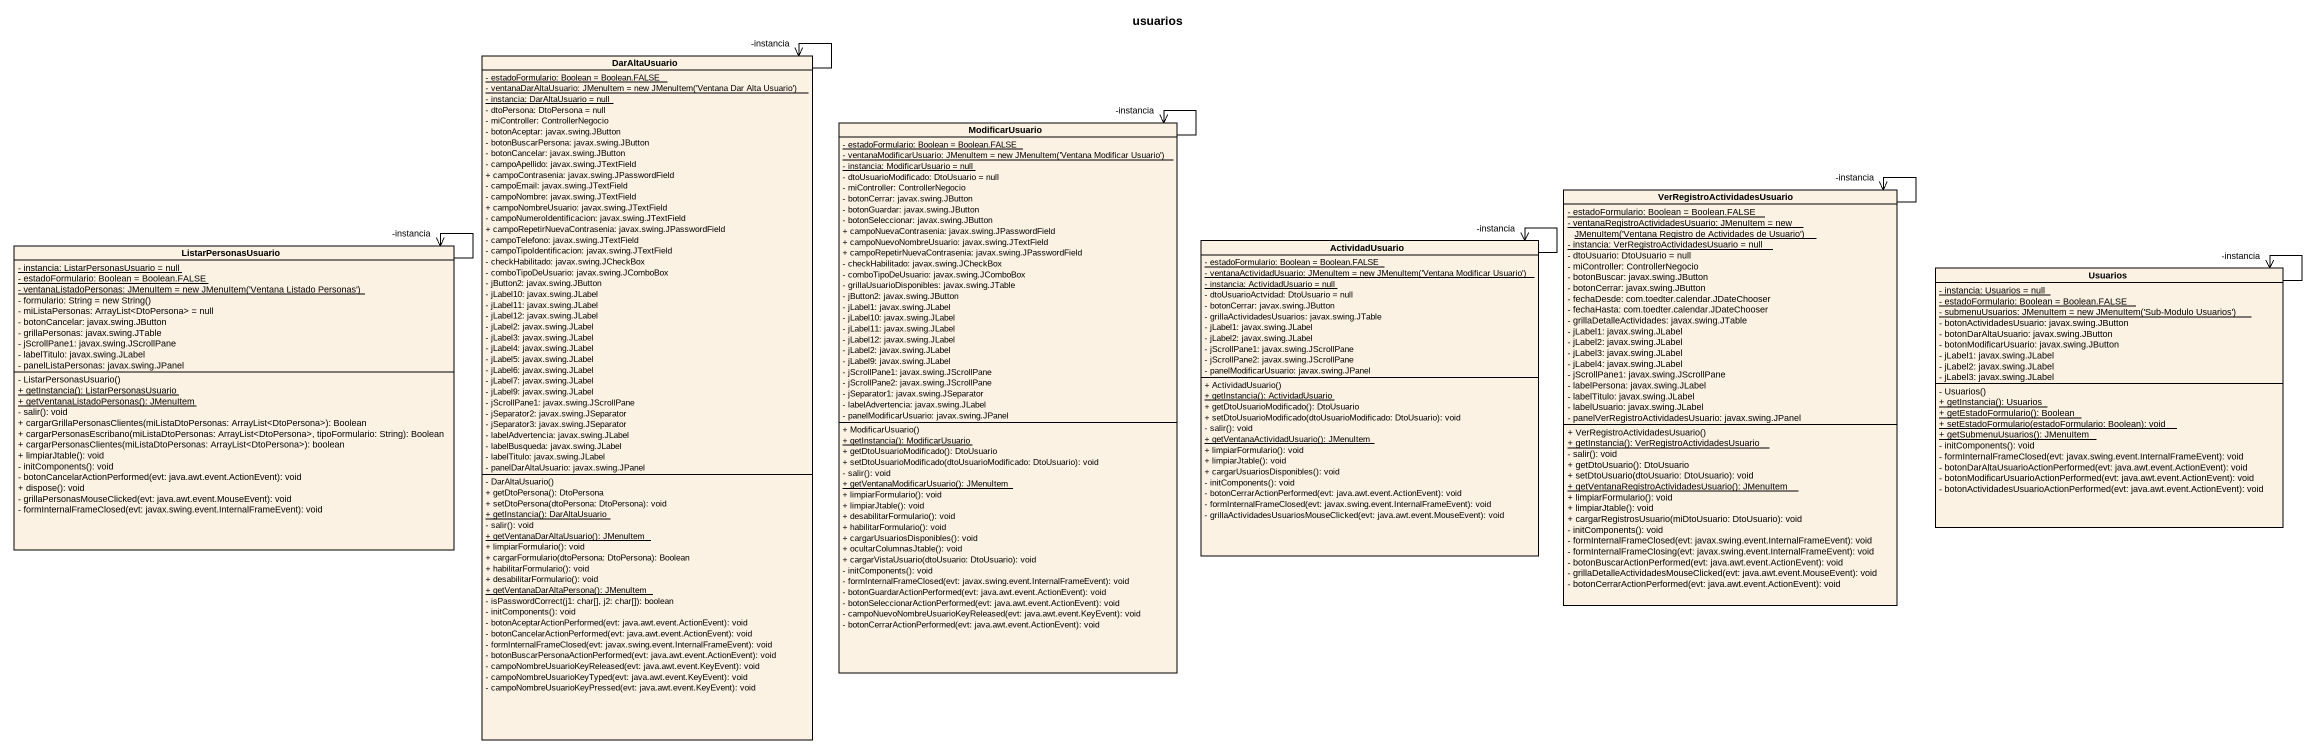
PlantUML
@startuml
title usuarios
hide circle
hide empty members
skinparam classAttributeIconSize 0
class DarAltaUsuario {
  {static} - estadoFormulario: Boolean = Boolean.FALSE
  {static} {field} - ventanaDarAltaUsuario: JMenuItem = new JMenuItem('Ventana Dar Alta Usuario')
  {static} - instancia: DarAltaUsuario = null
  - dtoPersona: DtoPersona = null
  - miController: ControllerNegocio
  - botonAceptar: javax.swing.JButton
  - botonBuscarPersona: javax.swing.JButton
  - botonCancelar: javax.swing.JButton
  - campoApellido: javax.swing.JTextField
  + campoContrasenia: javax.swing.JPasswordField
  - campoEmail: javax.swing.JTextField
  - campoNombre: javax.swing.JTextField
  + campoNombreUsuario: javax.swing.JTextField
  - campoNumeroIdentificacion: javax.swing.JTextField
  + campoRepetirNuevaContrasenia: javax.swing.JPasswordField
  - campoTelefono: javax.swing.JTextField
  - campoTipoIdentificacion: javax.swing.JTextField
  - checkHabilitado: javax.swing.JCheckBox
  - comboTipoDeUsuario: javax.swing.JComboBox
  - jButton2: javax.swing.JButton
  - jLabel10: javax.swing.JLabel
  - jLabel11: javax.swing.JLabel
  - jLabel12: javax.swing.JLabel
  - jLabel2: javax.swing.JLabel
  - jLabel3: javax.swing.JLabel
  - jLabel4: javax.swing.JLabel
  - jLabel5: javax.swing.JLabel
  - jLabel6: javax.swing.JLabel
  - jLabel7: javax.swing.JLabel
  - jLabel9: javax.swing.JLabel
  - jScrollPane1: javax.swing.JScrollPane
  - jSeparator2: javax.swing.JSeparator
  - jSeparator3: javax.swing.JSeparator
  - labelAdvertencia: javax.swing.JLabel
  - labelBusqueda: javax.swing.JLabel
  - labelTitulo: javax.swing.JLabel
  - panelDarAltaUsuario: javax.swing.JPanel
  - DarAltaUsuario()
  + getDtoPersona(): DtoPersona
  + setDtoPersona(dtoPersona: DtoPersona): void
  {static} + getInstancia(): DarAltaUsuario
  - salir(): void
  {static} + getVentanaDarAltaUsuario(): JMenuItem
  + limpiarFormulario(): void
  + cargarFormulario(dtoPersona: DtoPersona): Boolean
  + habilitarFormulario(): void
  + desabilitarFormulario(): void
  {static} + getVentanaDarAltaPersona(): JMenuItem
  - isPasswordCorrect(j1: char[], j2: char[]): boolean
  - initComponents(): void
  - botonAceptarActionPerformed(evt: java.awt.event.ActionEvent): void
  - botonCancelarActionPerformed(evt: java.awt.event.ActionEvent): void
  - formInternalFrameClosed(evt: javax.swing.event.InternalFrameEvent): void
  - botonBuscarPersonaActionPerformed(evt: java.awt.event.ActionEvent): void
  - campoNombreUsuarioKeyReleased(evt: java.awt.event.KeyEvent): void
  - campoNombreUsuarioKeyTyped(evt: java.awt.event.KeyEvent): void
  - campoNombreUsuarioKeyPressed(evt: java.awt.event.KeyEvent): void
}
class ModificarUsuario {
  {static} - estadoFormulario: Boolean = Boolean.FALSE
  {static} {field} - ventanaModificarUsuario: JMenuItem = new JMenuItem('Ventana Modificar Usuario')
  {static} - instancia: ModificarUsuario = null
  - dtoUsuarioModificado: DtoUsuario = null
  - miController: ControllerNegocio
  - botonCerrar: javax.swing.JButton
  - botonGuardar: javax.swing.JButton
  - botonSeleccionar: javax.swing.JButton
  + campoNuevaContrasenia: javax.swing.JPasswordField
  + campoNuevoNombreUsuario: javax.swing.JTextField
  + campoRepetirNuevaContrasenia: javax.swing.JPasswordField
  - checkHabilitado: javax.swing.JCheckBox
  - comboTipoDeUsuario: javax.swing.JComboBox
  - grillaUsuarioDisponibles: javax.swing.JTable
  - jButton2: javax.swing.JButton
  - jLabel1: javax.swing.JLabel
  - jLabel10: javax.swing.JLabel
  - jLabel11: javax.swing.JLabel
  - jLabel12: javax.swing.JLabel
  - jLabel2: javax.swing.JLabel
  - jLabel9: javax.swing.JLabel
  - jScrollPane1: javax.swing.JScrollPane
  - jScrollPane2: javax.swing.JScrollPane
  - jSeparator1: javax.swing.JSeparator
  - labelAdvertencia: javax.swing.JLabel
  - panelModificarUsuario: javax.swing.JPanel
  + ModificarUsuario()
  {static} + getInstancia(): ModificarUsuario
  + getDtoUsuarioModificado(): DtoUsuario
  + setDtoUsuarioModificado(dtoUsuarioModificado: DtoUsuario): void
  - salir(): void
  {static} + getVentanaModificarUsuario(): JMenuItem
  + limpiarFormulario(): void
  + limpiarJtable(): void
  + desabilitarFormulario(): void
  + habilitarFormulario(): void
  + cargarUsuariosDisponibles(): void
  + ocultarColumnasJtable(): void
  + cargarVistaUsuario(dtoUsuario: DtoUsuario): void
  - initComponents(): void
  - formInternalFrameClosed(evt: javax.swing.event.InternalFrameEvent): void
  - botonGuardarActionPerformed(evt: java.awt.event.ActionEvent): void
  - botonSeleccionarActionPerformed(evt: java.awt.event.ActionEvent): void
  - campoNuevoNombreUsuarioKeyReleased(evt: java.awt.event.KeyEvent): void
  - botonCerrarActionPerformed(evt: java.awt.event.ActionEvent): void
}
class "VerRegistroActividadesUsuario" as VerRegistroActividadesUsuari {
  {static} - estadoFormulario: Boolean = Boolean.FALSE
  {static} {field} - ventanaRegistroActividadesUsuario: JMenuItem = new JMenuItem('Ventana Registro de Actividades de Usuario')
  {static} - instancia: VerRegistroActividadesUsuario = null
  - dtoUsuario: DtoUsuario = null
  - miController: ControllerNegocio
  - botonBuscar: javax.swing.JButton
  - botonCerrar: javax.swing.JButton
  - fechaDesde: com.toedter.calendar.JDateChooser
  - fechaHasta: com.toedter.calendar.JDateChooser
  - grillaDetalleActividades: javax.swing.JTable
  - jLabel1: javax.swing.JLabel
  - jLabel2: javax.swing.JLabel
  - jLabel3: javax.swing.JLabel
  - jLabel4: javax.swing.JLabel
  - jScrollPane1: javax.swing.JScrollPane
  - labelPersona: javax.swing.JLabel
  - labelTitulo: javax.swing.JLabel
  - labelUsuario: javax.swing.JLabel
  - panelVerRegistroActividadesUsuario: javax.swing.JPanel
  + VerRegistroActividadesUsuario()
  {static} + getInstancia(): VerRegistroActividadesUsuario
  - salir(): void
  + getDtoUsuario(): DtoUsuario
  + setDtoUsuario(dtoUsuario: DtoUsuario): void
  {static} + getVentanaRegistroActividadesUsuario(): JMenuItem
  + limpiarFormulario(): void
  + limpiarJtable(): void
  + cargarRegistrosUsuario(miDtoUsuario: DtoUsuario): void
  - initComponents(): void
  - formInternalFrameClosed(evt: javax.swing.event.InternalFrameEvent): void
  - formInternalFrameClosing(evt: javax.swing.event.InternalFrameEvent): void
  - botonBuscarActionPerformed(evt: java.awt.event.ActionEvent): void
  - grillaDetalleActividadesMouseClicked(evt: java.awt.event.MouseEvent): void
  - botonCerrarActionPerformed(evt: java.awt.event.ActionEvent): void
}
class ListarPersonasUsuario {
  {static} - instancia: ListarPersonasUsuario = null
  {static} - estadoFormulario: Boolean = Boolean.FALSE
  {static} {field} - ventanaListadoPersonas: JMenuItem = new JMenuItem('Ventana Listado Personas')
  {field} - formulario: String = new String()
  - miListaPersonas: ArrayList<DtoPersona> = null
  - botonCancelar: javax.swing.JButton
  - grillaPersonas: javax.swing.JTable
  - jScrollPane1: javax.swing.JScrollPane
  - labelTitulo: javax.swing.JLabel
  - panelListaPersonas: javax.swing.JPanel
  - ListarPersonasUsuario()
  {static} + getInstancia(): ListarPersonasUsuario
  {static} + getVentanaListadoPersonas(): JMenuItem
  - salir(): void
  + cargarGrillaPersonasClientes(miListaDtoPersonas: ArrayList<DtoPersona>): Boolean
  + cargarPersonasEscribano(miListaDtoPersonas: ArrayList<DtoPersona>, tipoFormulario: String): Boolean
  + cargarPersonasClientes(miListaDtoPersonas: ArrayList<DtoPersona>): boolean
  + limpiarJtable(): void
  - initComponents(): void
  - botonCancelarActionPerformed(evt: java.awt.event.ActionEvent): void
  + dispose(): void
  - grillaPersonasMouseClicked(evt: java.awt.event.MouseEvent): void
  - formInternalFrameClosed(evt: javax.swing.event.InternalFrameEvent): void
}
class ActividadUsuario {
  {static} - estadoFormulario: Boolean = Boolean.FALSE
  {static} {field} - ventanaActividadUsuario: JMenuItem = new JMenuItem('Ventana Modificar Usuario')
  {static} - instancia: ActividadUsuario = null
  - dtoUsuarioActvidad: DtoUsuario = null
  - botonCerrar: javax.swing.JButton
  - grillaActividadesUsuarios: javax.swing.JTable
  - jLabel1: javax.swing.JLabel
  - jLabel2: javax.swing.JLabel
  - jScrollPane1: javax.swing.JScrollPane
  - jScrollPane2: javax.swing.JScrollPane
  - panelModificarUsuario: javax.swing.JPanel
  + ActividadUsuario()
  {static} + getInstancia(): ActividadUsuario
  + getDtoUsuarioModificado(): DtoUsuario
  + setDtoUsuarioModificado(dtoUsuarioModificado: DtoUsuario): void
  - salir(): void
  {static} + getVentanaActividadUsuario(): JMenuItem
  + limpiarFormulario(): void
  + limpiarJtable(): void
  + cargarUsuariosDisponibles(): void
  - initComponents(): void
  - botonCerrarActionPerformed(evt: java.awt.event.ActionEvent): void
  - formInternalFrameClosed(evt: javax.swing.event.InternalFrameEvent): void
  - grillaActividadesUsuariosMouseClicked(evt: java.awt.event.MouseEvent): void
}
class Usuarios {
  {static} - instancia: Usuarios = null
  {static} - estadoFormulario: Boolean = Boolean.FALSE
  {static} {field} - submenuUsuarios: JMenuItem = new JMenuItem('Sub-Modulo Usuarios')
  - botonActividadesUsuario: javax.swing.JButton
  - botonDarAltaUsuario: javax.swing.JButton
  - botonModificarUsuario: javax.swing.JButton
  - jLabel1: javax.swing.JLabel
  - jLabel2: javax.swing.JLabel
  - jLabel3: javax.swing.JLabel
  - Usuarios()
  {static} + getInstancia(): Usuarios
  {static} + getEstadoFormulario(): Boolean
  {static} + setEstadoFormulario(estadoFormulario: Boolean): void
  {static} + getSubmenuUsuarios(): JMenuItem
  - initComponents(): void
  - formInternalFrameClosed(evt: javax.swing.event.InternalFrameEvent): void
  - botonDarAltaUsuarioActionPerformed(evt: java.awt.event.ActionEvent): void
  - botonModificarUsuarioActionPerformed(evt: java.awt.event.ActionEvent): void
  - botonActividadesUsuarioActionPerformed(evt: java.awt.event.ActionEvent): void
}
DarAltaUsuario --> "-instancia" DarAltaUsuario
ModificarUsuario --> "-instancia" ModificarUsuario
VerRegistroActividadesUsuari --> "-instancia" VerRegistroActividadesUsuari
ListarPersonasUsuario --> "-instancia" ListarPersonasUsuario
ActividadUsuario --> "-instancia" ActividadUsuario
Usuarios --> "-instancia" Usuarios
@enduml
